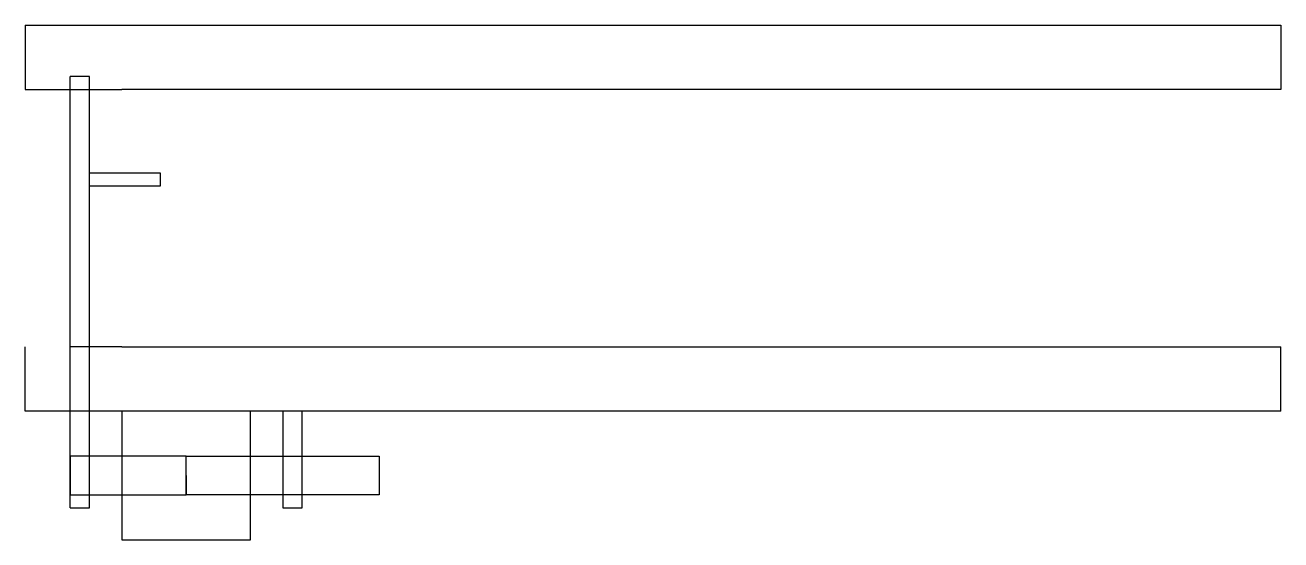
# Model space of a CAD drawing. Header units: inches. Extents: x 0 to 97.5, y -15 to 25.
import ezdxf

# ---------------------------------------------------------------- set-up
doc = ezdxf.new("R2010")
doc.units = ezdxf.units.IN
doc.header["$MEASUREMENT"] = 0

msp = doc.modelspace()

# ---------------------------------------------------------------- linework, layer by layer
for p, q in [((0, 25), (97.5, 25)), ((0, 25), (0, 20)), ((97.5, 25), (97.5, 20)), ((3.5, -12.5), (3.5, 21)), ((5, 21), (3.5, 21)), ((5, -12.5), (5, 21)), ((0, 20), (7.5, 20)), ((97.5, 20), (7.5, 20)), ((10.5, 13.5), (5, 13.5)), ((10.5, 12.5), (10.5, 13.5)), ((5, 12.5), (10.5, 12.5)), ((0, -5), (0, 0)), ((7.5, 0), (3.5, 0)), ((7.5, 0), (97.5, 0)), ((97.5, -5), (97.5, 0)), ((3.5, -5), (3.5, 0)), ((97.5, -5), (0, -5)), ((7.5, -5), (7.5, -15)), ((17.5, -15), (17.5, -5)), ((21.5, -5), (20, -5)), ((20, -5), (20, -12.5)), ((21.5, -12.5), (21.5, -5)), ((12.5, -8.5), (3.5, -8.5)), ((3.5, -8.5), (3.5, -11.5)), ((12.5, -11.5), (12.5, -8.5)), ((12.5, -11.5), (12.5, -8.5)), ((12.5, -8.5), (27.5, -8.5)), ((27.5, -8.5), (27.5, -11.5)), ((12.5, -10), (12.5, -11.5)), ((3.5, -11.5), (12.5, -11.5)), ((27.5, -11.5), (12.5, -11.5)), ((3.5, -12.5), (5, -12.5)), ((20, -12.5), (21.5, -12.5)), ((7.5, -15), (17.5, -15))]:
    msp.add_line(p, q)

doc.saveas('drawing.dxf')
